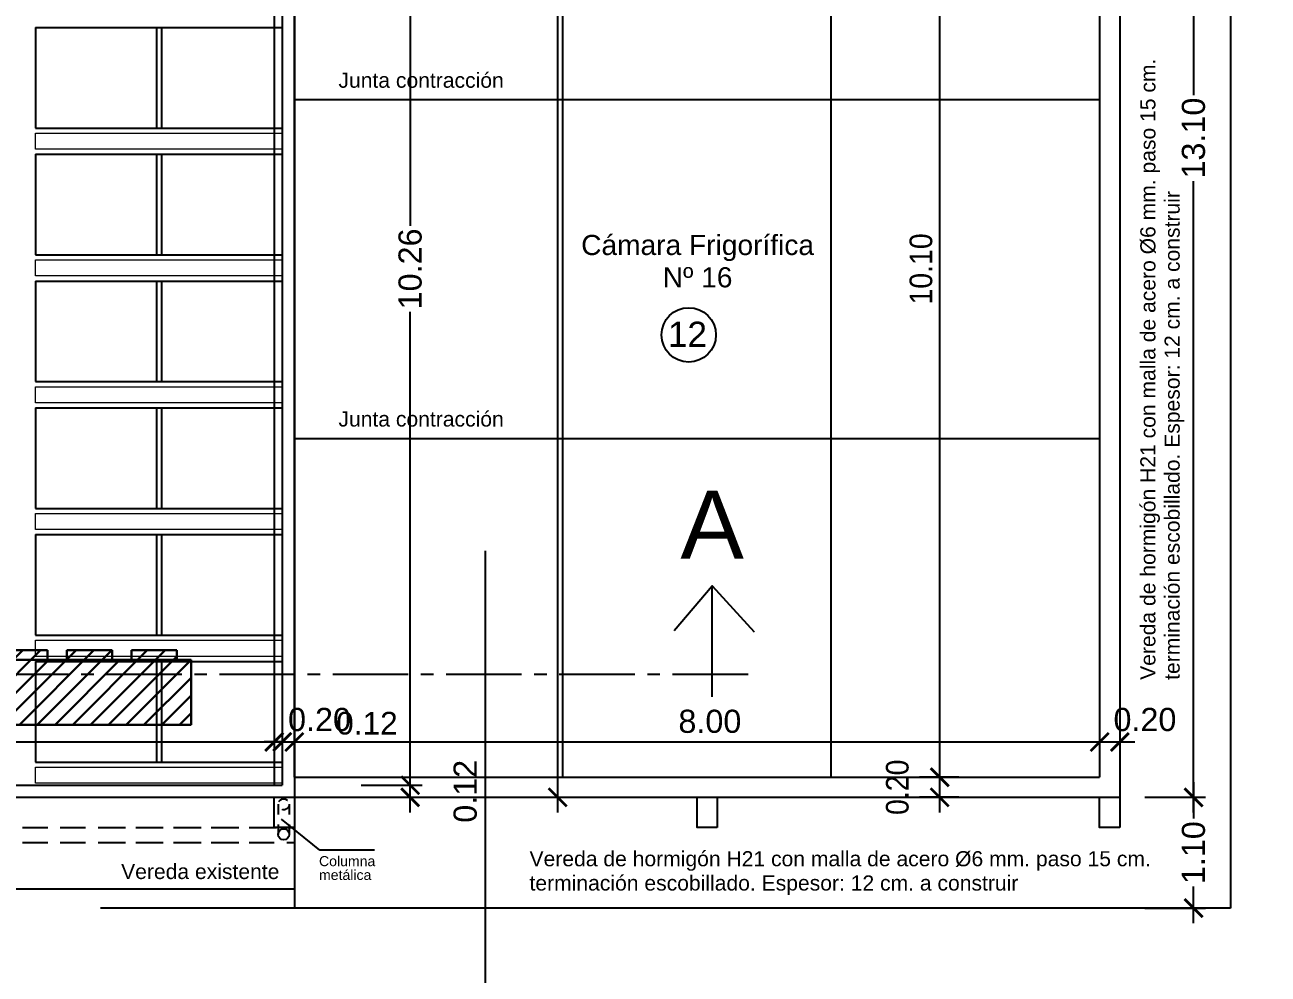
# Model space of a CAD drawing. Extents: x -106 to 115, y -156 to 65.
# Drawn here: x 12.62 to 24.98, y -96.86 to -87.42 of the extents above; entities that cross this region are included whole.
import ezdxf
from ezdxf.enums import TextEntityAlignment as Align

# ---------------------------------------------------------------- set-up
doc = ezdxf.new("R2010")
doc.units = 0
doc.header["$LTSCALE"] = 100
doc.header["$MEASUREMENT"] = 0
doc.linetypes.add('CENTRO2', pattern=[1.125, 0.75, -0.125, 0.125, -0.125])
doc.linetypes.add('HIDDEN', pattern=[0.375, 0.25, -0.125])
doc.layers.get('0').update_dxf_attribs({"color": 9, "linetype": 'CONTINUOUS'})
doc.layers.get('DEFPOINTS').update_dxf_attribs({"color": 9, "linetype": 'CONTINUOUS'})
for name, color, linetype in [('APEOS', 9, 'HIDDEN'), ('columnas', 3, 'CONTINUOUS'), ('COTAS', 9, 'CONTINUOUS'), ('MUROS', 9, 'CONTINUOUS'), ('muros ampliación total', 6, 'CONTINUOUS'), ('SANIT', 9, 'CONTINUOUS'), ('SOLADO-CORTE', 9, 'CONTINUOUS'), ('texto', 9, 'CONTINUOUS'), ('TEXTOS', 7, 'CONTINUOUS'), ('UNTITLED-1', 9, 'CONTINUOUS')]:
    doc.layers.add(name, color=color, linetype=linetype)
doc.layers.add('IFA-MEDIA 01', color=20, linetype='CONTINUOUS', lineweight=30)
doc.layers.add('tanque', color=9, linetype='CONTINUOUS', lineweight=20)
doc.styles.get("Standard").update_dxf_attribs({"font": 'arial.ttf'})
doc.styles.add('STYLE1', font='arial.ttf', dxfattribs={"width": 0.9})
doc.dimstyles.new('ACOTA100', dxfattribs={"dimtxt": 0.225, "dimasz": 0.18, "dimexe": 0.2, "dimexo": 0.4, "dimgap": 0.07, "dimtad": 1, "dimzin": 0, "dimdsep": 46, "dimtxsty": 'STYLE1', "dimblk1": 'ARCHTICK', "dimblk2": 'ARCHTICK', "dimsah": 1, "dimcen": 0.05, "dimdle": 0.15, "dimclrd": 7, "dimclre": 7, "dimclrt": 7, "dimadec": 0, "dimazin": 0, "dimtfac": 1, "dimtmove": 2, "dimatfit": 3, "dimldrblk": 'ARCHTICK', "dimfxl": 1, "dimtvp": 1, "dimtolj": 1, "dimtzin": 0, "dimarcsym": 0})
doc.dimstyles.get("Standard").update_dxf_attribs({"dimtxt": 0.23, "dimasz": 0.18, "dimexe": 0.12, "dimexo": 0.2, "dimgap": 0.05, "dimtad": 0, "dimzin": 0, "dimdsep": 46, "dimtxsty": 'Standard', "dimblk": 'ARCHTICK', "dimcen": 0.09, "dimdle": 0.15, "dimadec": 0, "dimazin": 0, "dimtfac": 1, "dimtofl": 0, "dimtmove": 2, "dimatfit": 3, "dimfxl": 1, "dimtolj": 1, "dimtzin": 0, "dimarcsym": 0})

# ---------------------------------------------------------------- blocks, each defined once
blk = doc.blocks.new('_ARCHTICK')
at = {"color": 0, "linetype": 'ByBlock', "const_width": 0.15}
blk.add_lwpolyline([(-0.5, -0.5), (0.5, 0.5)], dxfattribs=at)
blk = doc.blocks.new('*D74')
at = {"layer": 'COTAS', "color": 7, "linetype": 'Continuous', "lineweight": -2, "transparency": 16777216}
for p, q in [((8.423, -94.127), (8.423, -94.75)), ((15.182, -94.127), (15.182, -94.75)), ((8.273, -94.55), (15.332, -94.55))]:
    blk.add_line(p, q, dxfattribs=at)
at = {"layer": 'DEFPOINTS', "color": 0, "linetype": 'Continuous', "transparency": 16777216}
for p in [(8.423, -93.727), (15.182, -93.727), (15.182, -94.55)]:
    blk.add_point(p, dxfattribs=at)
at = {"layer": 'COTAS', "color": 7, "linetype": 'Continuous', "lineweight": -2, "transparency": 16777216, "xscale": 0.18, "yscale": 0.18, "zscale": 0.18, "rotation": 180}
blk.add_blockref('_ARCHTICK', (8.423, -94.55), dxfattribs=at)
at = {"layer": 'COTAS', "color": 7, "linetype": 'Continuous', "lineweight": -2, "transparency": 16777216, "xscale": 0.18, "yscale": 0.18, "zscale": 0.18}
blk.add_blockref('_ARCHTICK', (15.182, -94.55), dxfattribs=at)
at = {"layer": 'COTAS', "color": 7, "linetype": 'Continuous', "transparency": 16777216, "insert": (11.803, -94.365), "char_height": 0.225, "attachment_point": 5}
blk.add_mtext('\\A1;6.76', dxfattribs=at)
blk = doc.blocks.new('*D75')
at = {"layer": 'COTAS', "color": 7, "linetype": 'Continuous', "lineweight": -2, "transparency": 16777216}
for p, q in [((15.182, -94.127), (15.182, -94.75)), ((15.302, -94.127), (15.302, -94.75)), ((15.182, -94.55), (15.002, -94.55)), ((15.182, -94.55), (15.302, -94.55)), ((15.302, -94.55), (16.384, -94.55))]:
    blk.add_line(p, q, dxfattribs=at)
at = {"layer": 'DEFPOINTS', "color": 0, "linetype": 'Continuous', "transparency": 16777216}
for p in [(15.182, -93.727), (15.302, -93.727), (15.302, -94.55)]:
    blk.add_point(p, dxfattribs=at)
at = {"layer": 'COTAS', "color": 7, "linetype": 'Continuous', "lineweight": -2, "transparency": 16777216, "xscale": 0.18, "yscale": 0.18, "zscale": 0.18}
blk.add_blockref('_ARCHTICK', (15.182, -94.55), dxfattribs=at)
at = {"layer": 'COTAS', "color": 7, "linetype": 'Continuous', "lineweight": -2, "transparency": 16777216, "xscale": 0.18, "yscale": 0.18, "zscale": 0.18, "rotation": 180}
blk.add_blockref('_ARCHTICK', (15.302, -94.55), dxfattribs=at)
at = {"layer": 'COTAS', "color": 7, "linetype": 'Continuous', "transparency": 16777216, "insert": (16.023, -94.365), "char_height": 0.225, "attachment_point": 5}
blk.add_mtext('\\A1;0.12', dxfattribs=at)
blk = doc.blocks.new('*D76')
at = {"layer": 'COTAS', "color": 0, "linetype": 'Continuous', "lineweight": -2, "transparency": 16777216}
for p, q in [((16.453, -95.25), (16.453, -94.83)), ((15.967, -94.98), (16.573, -94.98)), ((15.967, -95.1), (16.573, -95.1))]:
    blk.add_line(p, q, dxfattribs=at)
at = {"layer": 'DEFPOINTS', "color": 0, "linetype": 'Continuous', "transparency": 16777216}
for p in [(15.767, -94.98), (15.767, -95.1), (16.453, -94.98)]:
    blk.add_point(p, dxfattribs=at)
at = {"layer": 'COTAS', "color": 0, "linetype": 'Continuous', "lineweight": -2, "transparency": 16777216, "xscale": 0.18, "yscale": 0.18, "zscale": 0.18}
for p, rotation in [((16.453, -94.98), 90), ((16.453, -95.1), 270)]:
    blk.add_blockref('_ARCHTICK', p, dxfattribs=dict(at, rotation=rotation))
at = {"layer": 'COTAS', "color": 0, "linetype": 'Continuous', "transparency": 16777216, "insert": (17, -95.04), "char_height": 0.23, "attachment_point": 5, "rotation": 90}
blk.add_mtext('\\A1;0.12', dxfattribs=at)
blk = doc.blocks.new('*D77')
at = {"layer": 'COTAS', "color": 0, "linetype": 'Continuous', "lineweight": -2, "transparency": 16777216}
for p, q in [((16.453, -84.57), (16.453, -89.423)), ((15.967, -84.72), (16.573, -84.72)), ((16.453, -95.13), (16.453, -90.277)), ((15.967, -94.98), (16.573, -94.98))]:
    blk.add_line(p, q, dxfattribs=at)
at = {"layer": 'DEFPOINTS', "color": 0, "linetype": 'Continuous', "transparency": 16777216}
for p in [(15.767, -84.72), (16.453, -84.72), (15.767, -94.98)]:
    blk.add_point(p, dxfattribs=at)
at = {"layer": 'COTAS', "color": 0, "linetype": 'Continuous', "lineweight": -2, "transparency": 16777216, "xscale": 0.18, "yscale": 0.18, "zscale": 0.18}
for p, rotation in [((16.453, -84.72), 90), ((16.453, -94.98), 270)]:
    blk.add_blockref('_ARCHTICK', p, dxfattribs=dict(at, rotation=rotation))
at = {"layer": 'COTAS', "color": 0, "linetype": 'Continuous', "transparency": 16777216, "insert": (16.453, -89.85), "char_height": 0.23, "attachment_point": 5, "rotation": 90}
blk.add_mtext('\\A1;10.26', dxfattribs=at)
blk = doc.blocks.new('*D81')
at = {"layer": 'COTAS', "color": 0, "linetype": 'Continuous', "lineweight": -2, "transparency": 16777216}
for p, q in [((17.918, -64.85), (17.918, -79.612)), ((17.331, -65), (18.038, -65)), ((17.918, -95.25), (17.918, -80.488)), ((17.331, -95.1), (18.038, -95.1))]:
    blk.add_line(p, q, dxfattribs=at)
at = {"layer": 'DEFPOINTS', "color": 0, "linetype": 'Continuous', "transparency": 16777216}
for p in [(17.131, -65), (17.131, -95.1), (17.918, -95.1)]:
    blk.add_point(p, dxfattribs=at)
at = {"layer": 'COTAS', "color": 0, "linetype": 'Continuous', "lineweight": -2, "transparency": 16777216, "xscale": 0.18, "yscale": 0.18, "zscale": 0.18}
for p, rotation in [((17.918, -65), 90), ((17.918, -95.1), 270)]:
    blk.add_blockref('_ARCHTICK', p, dxfattribs=dict(at, rotation=rotation))
at = {"layer": 'COTAS', "color": 0, "linetype": 'Continuous', "transparency": 16777216, "insert": (17.918, -80.05), "char_height": 0.23, "attachment_point": 5, "rotation": 90}
blk.add_mtext('\\A1;30.10', dxfattribs=at)
blk = doc.blocks.new('*D267')
at = {"layer": 'COTAS', "color": 0, "linetype": 'Continuous', "lineweight": -2, "transparency": 16777216}
for p, q in [((24.235, -81.85), (24.235, -88.123)), ((23.75, -82), (24.355, -82)), ((24.235, -95.25), (24.235, -88.977)), ((23.75, -95.1), (24.355, -95.1))]:
    blk.add_line(p, q, dxfattribs=at)
at = {"layer": 'DEFPOINTS', "color": 0, "linetype": 'Continuous', "transparency": 16777216}
for p in [(23.55, -82), (24.235, -82), (23.55, -95.1)]:
    blk.add_point(p, dxfattribs=at)
at = {"layer": 'COTAS', "color": 0, "linetype": 'Continuous', "lineweight": -2, "transparency": 16777216, "xscale": 0.18, "yscale": 0.18, "zscale": 0.18}
for p, rotation in [((24.235, -82), 90), ((24.235, -95.1), 270)]:
    blk.add_blockref('_ARCHTICK', p, dxfattribs=dict(at, rotation=rotation))
at = {"layer": 'COTAS', "color": 0, "linetype": 'Continuous', "transparency": 16777216, "insert": (24.235, -88.55), "char_height": 0.23, "attachment_point": 5, "rotation": 90}
blk.add_mtext('\\A1;13.10', dxfattribs=at)
blk = doc.blocks.new('*D268')
at = {"layer": 'COTAS', "color": 0, "linetype": 'Continuous', "lineweight": -2, "transparency": 16777216}
for p, q in [((23.302, -94.065), (23.302, -94.67)), ((23.502, -94.065), (23.502, -94.67)), ((23.152, -94.55), (23.652, -94.55))]:
    blk.add_line(p, q, dxfattribs=at)
at = {"layer": 'DEFPOINTS', "color": 0, "linetype": 'Continuous', "transparency": 16777216}
for p in [(23.302, -93.865), (23.502, -93.865), (23.502, -94.55)]:
    blk.add_point(p, dxfattribs=at)
at = {"layer": 'COTAS', "color": 0, "linetype": 'Continuous', "lineweight": -2, "transparency": 16777216, "xscale": 0.18, "yscale": 0.18, "zscale": 0.18, "rotation": 180}
blk.add_blockref('_ARCHTICK', (23.302, -94.55), dxfattribs=at)
at = {"layer": 'COTAS', "color": 0, "linetype": 'Continuous', "lineweight": -2, "transparency": 16777216, "xscale": 0.18, "yscale": 0.18, "zscale": 0.18}
blk.add_blockref('_ARCHTICK', (23.502, -94.55), dxfattribs=at)
at = {"layer": 'COTAS', "color": 0, "linetype": 'Continuous', "transparency": 16777216, "insert": (23.752, -94.328), "char_height": 0.23, "attachment_point": 5}
blk.add_mtext('\\A1;0.20', dxfattribs=at)
blk = doc.blocks.new('*D269')
at = {"layer": 'COTAS', "color": 0, "linetype": 'Continuous', "lineweight": -2, "transparency": 16777216}
for p, q in [((24.235, -94.95), (24.235, -95.312)), ((23.75, -95.1), (24.355, -95.1)), ((24.235, -96.35), (24.235, -95.987)), ((23.75, -96.2), (24.355, -96.2))]:
    blk.add_line(p, q, dxfattribs=at)
at = {"layer": 'DEFPOINTS', "color": 0, "linetype": 'Continuous', "transparency": 16777216}
for p in [(23.55, -95.1), (24.235, -95.1), (23.55, -96.2)]:
    blk.add_point(p, dxfattribs=at)
at = {"layer": 'COTAS', "color": 0, "linetype": 'Continuous', "lineweight": -2, "transparency": 16777216, "xscale": 0.18, "yscale": 0.18, "zscale": 0.18}
for p, rotation in [((24.235, -95.1), 90), ((24.235, -96.2), 270)]:
    blk.add_blockref('_ARCHTICK', p, dxfattribs=dict(at, rotation=rotation))
at = {"layer": 'COTAS', "color": 0, "linetype": 'Continuous', "transparency": 16777216, "insert": (24.235, -95.65), "char_height": 0.23, "attachment_point": 5, "rotation": 90}
blk.add_mtext('\\A1;1.10', dxfattribs=at)
blk = doc.blocks.new('*D270')
at = {"layer": 'DEFPOINTS', "color": 0, "linetype": 'Continuous', "transparency": 16777216}
for p in [(21.713, -94.9), (22.302, -94.9), (22.302, -95.1)]:
    blk.add_point(p, dxfattribs=at)
at = {"layer": 'texto', "color": 7, "linetype": 'Continuous', "lineweight": -2, "transparency": 16777216}
for p, q in [((21.713, -95.25), (21.713, -94.75)), ((21.902, -94.9), (21.513, -94.9)), ((21.902, -95.1), (21.513, -95.1))]:
    blk.add_line(p, q, dxfattribs=at)
at = {"layer": 'texto', "color": 7, "linetype": 'Continuous', "lineweight": -2, "transparency": 16777216, "xscale": 0.18, "yscale": 0.18, "zscale": 0.18}
for p, rotation in [((21.713, -94.9), 90), ((21.713, -95.1), 270)]:
    blk.add_blockref('_ARCHTICK', p, dxfattribs=dict(at, rotation=rotation))
at = {"layer": 'texto', "color": 7, "linetype": 'Continuous', "transparency": 16777216, "insert": (21.293, -95), "char_height": 0.225, "attachment_point": 5, "rotation": 90, "style": 'STYLE1'}
blk.add_mtext('\\A1;0.20', dxfattribs=at)
blk = doc.blocks.new('*D271')
at = {"layer": 'DEFPOINTS', "color": 0, "linetype": 'Continuous', "transparency": 16777216}
for p in [(21.713, -84.8), (22.302, -84.8), (22.302, -94.9)]:
    blk.add_point(p, dxfattribs=at)
at = {"layer": 'texto', "color": 7, "linetype": 'Continuous', "lineweight": -2, "transparency": 16777216}
for p, q in [((21.713, -95.05), (21.713, -84.65)), ((21.902, -84.8), (21.513, -84.8)), ((21.902, -94.9), (21.513, -94.9))]:
    blk.add_line(p, q, dxfattribs=at)
at = {"layer": 'texto', "color": 7, "linetype": 'Continuous', "lineweight": -2, "transparency": 16777216, "xscale": 0.18, "yscale": 0.18, "zscale": 0.18}
for p, rotation in [((21.713, -84.8), 90), ((21.713, -94.9), 270)]:
    blk.add_blockref('_ARCHTICK', p, dxfattribs=dict(at, rotation=rotation))
at = {"layer": 'texto', "color": 7, "linetype": 'Continuous', "transparency": 16777216, "insert": (21.528, -89.85), "char_height": 0.225, "attachment_point": 5, "rotation": 90, "style": 'STYLE1'}
blk.add_mtext('\\A1;10.10', dxfattribs=at)
blk = doc.blocks.new('*D275')
at = {"layer": 'COTAS', "color": 0, "linetype": 'Continuous', "lineweight": -2, "transparency": 16777216}
for p, q in [((15.302, -94.065), (15.302, -94.67)), ((23.302, -94.065), (23.302, -94.67)), ((15.152, -94.55), (23.452, -94.55))]:
    blk.add_line(p, q, dxfattribs=at)
at = {"layer": 'DEFPOINTS', "color": 0, "linetype": 'Continuous', "transparency": 16777216}
for p in [(15.302, -93.865), (23.302, -93.865), (23.302, -94.55)]:
    blk.add_point(p, dxfattribs=at)
at = {"layer": 'COTAS', "color": 0, "linetype": 'Continuous', "lineweight": -2, "transparency": 16777216, "xscale": 0.18, "yscale": 0.18, "zscale": 0.18, "rotation": 180}
blk.add_blockref('_ARCHTICK', (15.302, -94.55), dxfattribs=at)
at = {"layer": 'COTAS', "color": 0, "linetype": 'Continuous', "lineweight": -2, "transparency": 16777216, "xscale": 0.18, "yscale": 0.18, "zscale": 0.18}
blk.add_blockref('_ARCHTICK', (23.302, -94.55), dxfattribs=at)
at = {"layer": 'COTAS', "color": 0, "linetype": 'Continuous', "transparency": 16777216, "insert": (19.43, -94.346), "char_height": 0.23, "attachment_point": 5}
blk.add_mtext('\\A1;8.00', dxfattribs=at)
blk = doc.blocks.new('*D276')
at = {"layer": 'COTAS', "color": 0, "linetype": 'Continuous', "lineweight": -2, "transparency": 16777216}
for p, q in [((15.102, -94.065), (15.102, -94.67)), ((15.302, -94.065), (15.302, -94.67)), ((14.952, -94.55), (15.452, -94.55))]:
    blk.add_line(p, q, dxfattribs=at)
at = {"layer": 'DEFPOINTS', "color": 0, "linetype": 'Continuous', "transparency": 16777216}
for p in [(15.102, -93.865), (15.302, -93.865), (15.302, -94.55)]:
    blk.add_point(p, dxfattribs=at)
at = {"layer": 'COTAS', "color": 0, "linetype": 'Continuous', "lineweight": -2, "transparency": 16777216, "xscale": 0.18, "yscale": 0.18, "zscale": 0.18, "rotation": 180}
blk.add_blockref('_ARCHTICK', (15.102, -94.55), dxfattribs=at)
at = {"layer": 'COTAS', "color": 0, "linetype": 'Continuous', "lineweight": -2, "transparency": 16777216, "xscale": 0.18, "yscale": 0.18, "zscale": 0.18}
blk.add_blockref('_ARCHTICK', (15.302, -94.55), dxfattribs=at)
at = {"layer": 'COTAS', "color": 0, "linetype": 'Continuous', "transparency": 16777216, "insert": (15.552, -94.328), "char_height": 0.23, "attachment_point": 5}
blk.add_mtext('\\A1;0.20', dxfattribs=at)
blk = doc.blocks.new('hx4527')
at = {"layer": 'IFA-MEDIA 01', "linetype": 'Continuous'}
h = blk.add_hatch(dxfattribs=at)
h.set_pattern_fill('ANSI31', color=256)
h.paths.add_polyline_path([(-5.788, -75.927), (-7.808, -75.927), (-7.808, -76.572), (-5.788, -76.572)])
h.paths.add_polyline_path([(-7.216, -76.572), (-7.666, -76.572), (-7.666, -76.667), (-7.216, -76.667)])
h.paths.add_polyline_path([(-6.573, -76.572), (-7.023, -76.572), (-7.023, -76.667), (-6.573, -76.667)])
h.paths.add_polyline_path([(-5.931, -76.572), (-6.381, -76.572), (-6.381, -76.667), (-5.931, -76.667)])
for p, q in [((-7.808, -75.927), (-5.788, -75.927)), ((-7.808, -75.927), (-7.808, -76.572)), ((-7.808, -75.927), (-5.788, -75.927)), ((-5.788, -75.927), (-5.788, -76.572)), ((-5.788, -76.572), (-7.808, -76.572)), ((-7.666, -76.667), (-7.666, -76.572)), ((-7.216, -76.667), (-7.216, -76.572)), ((-7.023, -76.667), (-7.023, -76.572)), ((-6.573, -76.667), (-6.573, -76.572)), ((-6.381, -76.667), (-6.381, -76.572)), ((-5.931, -76.667), (-5.931, -76.572)), ((-7.666, -76.667), (-7.216, -76.667)), ((-7.023, -76.667), (-6.573, -76.667)), ((-6.381, -76.667), (-5.931, -76.667))]:
    blk.add_line(p, q, dxfattribs=at)

msp = doc.modelspace()

# ---------------------------------------------------------------- linework, layer by layer
at = {"color": 0}
msp.add_line((15.302, -95.1), (15.302, -96.2), dxfattribs=at)
at = {"color": 0, "linetype": 'CENTRO2', "flags": 128}
msp.add_lwpolyline([(17.199, -92.652), (17.199, -98.041)], dxfattribs=at)
at = {"color": 0, "linetype": 'Continuous', "flags": 128}
for points in [[(19.074, -93.441), (19.454, -92.999), (19.869, -93.457)], [(19.454, -94.1), (19.454, -92.999)]]:
    msp.add_lwpolyline(points, dxfattribs=at)
at = {"linetype": 'CENTRO2', "ltscale": 0.01, "flags": 128}
msp.add_lwpolyline([(19.809, -93.878), (11.395, -93.878)], dxfattribs=at)
at = {"layer": 'APEOS', "color": 0, "linetype": 'Continuous'}
for p, q in [((15.556, -95.625), (15.174, -95.318)), ((16.098, -95.625), (15.556, -95.625))]:
    msp.add_line(p, q, dxfattribs=at)
at = {"layer": 'APEOS', "linetype": 'HIDDEN', "ltscale": 0.01}
for p, q in [((-12.898, -95.4), (15.302, -95.4)), ((-12.898, -95.55), (15.302, -95.55))]:
    msp.add_line(p, q, dxfattribs=at)
at = {"layer": 'APEOS', "color": 0, "linetype": 'HIDDEN', "ltscale": 0.01}
for p, q in [((13.375, -95.4), (15.302, -95.4)), ((15.302, -95.4), (15.302, -95.55)), ((13.375, -95.55), (14.889, -95.55))]:
    msp.add_line(p, q, dxfattribs=at)
at = {"layer": 'columnas', "color": 0, "linetype": 'Continuous'}
msp.add_lwpolyline([(15.302, -95.4), (15.102, -95.4), (15.102, -95.1), (15.302, -95.1)], close=True, dxfattribs=at)
at = {"layer": 'MUROS', "color": 0, "linetype": 'Continuous'}
for p, q in [((15.302, -81.3), (15.302, -95.1)), ((24.602, -84.6), (24.602, -96.2)), ((15.102, -84.72), (15.102, -94.98)), ((15.182, -84.72), (15.182, -94.98)), ((13.375, -94.98), (15.102, -94.98)), ((13.375, -95.1), (15.302, -95.1))]:
    msp.add_line(p, q, dxfattribs=at)
at = {"layer": 'MUROS', "linetype": 'Continuous'}
for p, q in [((8.303, -95.1), (15.302, -95.1)), ((8.423, -94.98), (15.182, -94.98))]:
    msp.add_line(p, q, dxfattribs=at)
at = {"layer": 'MUROS', "color": 0, "linetype": 'Continuous'}
for points in [[(15.302, -95.4), (15.102, -95.4), (15.102, -95.1), (15.302, -95.1)], [(15.302, -95.4), (15.102, -95.4), (15.102, -95.1), (15.302, -95.1)], [(19.502, -95.4), (19.302, -95.4), (19.302, -95.1), (19.502, -95.1)], [(23.502, -95.4), (23.302, -95.4), (23.302, -95.1), (23.502, -95.1)]]:
    msp.add_lwpolyline(points, close=True, dxfattribs=at)
at = {"layer": 'muros ampliación total', "color": 0, "linetype": 'Continuous'}
for p, q in [((23.502, -82), (23.502, -95.1)), ((23.302, -84.8), (23.302, -94.9)), ((15.302, -88.168), (23.302, -88.168)), ((15.302, -91.534), (23.302, -91.534)), ((15.302, -94.9), (23.302, -94.9)), ((15.302, -95.1), (23.502, -95.1))]:
    msp.add_line(p, q, dxfattribs=at)
at = {"layer": 'SANIT', "color": 0}
for p, q in [((12.732, -87.45), (15.182, -87.45)), ((12.732, -87.45), (12.732, -88.45)), ((13.932, -87.45), (13.932, -88.45)), ((13.982, -87.45), (13.982, -88.45)), ((12.732, -88.45), (15.182, -88.45)), ((12.732, -88.71), (15.182, -88.71)), ((12.732, -88.71), (12.732, -89.71)), ((13.932, -88.71), (13.932, -89.71)), ((13.982, -88.71), (13.982, -89.71)), ((12.732, -89.71), (15.182, -89.71)), ((12.732, -89.97), (15.182, -89.97)), ((12.732, -89.97), (12.732, -90.97)), ((13.932, -89.97), (13.932, -90.97)), ((13.982, -89.97), (13.982, -90.97)), ((12.732, -90.97), (15.182, -90.97)), ((12.732, -91.23), (15.182, -91.23)), ((12.732, -91.23), (12.732, -92.23)), ((13.932, -91.23), (13.932, -92.23)), ((13.982, -91.23), (13.982, -92.23)), ((12.732, -92.23), (15.182, -92.23)), ((12.732, -92.49), (15.182, -92.49)), ((12.732, -92.49), (12.732, -93.49)), ((13.932, -92.49), (13.932, -93.49)), ((13.982, -92.49), (13.982, -93.49)), ((12.732, -93.49), (15.182, -93.49)), ((12.732, -93.75), (15.182, -93.75)), ((12.732, -93.75), (12.732, -94.75)), ((13.932, -93.75), (13.932, -94.75)), ((13.982, -93.75), (13.982, -94.75)), ((12.732, -94.75), (15.182, -94.75))]:
    msp.add_line(p, q, dxfattribs=at)
at = {"layer": 'SANIT', "color": 0, "linetype": 'HIDDEN', "ltscale": 0.002}
for p, q in [((15.141, -95.169), (15.141, -95.468)), ((15.251, -95.169), (15.251, -95.468))]:
    msp.add_line(p, q, dxfattribs=at)
msp.add_circle((15.196, -95.169), 0.055, dxfattribs=at)
at = {"layer": 'SANIT', "color": 0, "linetype": 'Continuous'}
msp.add_circle((15.196, -95.468), 0.055, dxfattribs=at)
at = {"layer": 'SOLADO-CORTE', "color": 0, "linetype": 'Continuous'}
msp.add_line((15.302, -95.1), (15.302, -96.014), dxfattribs=at)
at = {"layer": 'tanque', "color": 0}
for points in [[(12.732, -88.5), (15.182, -88.5), (15.182, -88.66), (12.732, -88.66)], [(12.732, -89.76), (15.182, -89.76), (15.182, -89.92), (12.732, -89.92)], [(12.732, -91.02), (15.182, -91.02), (15.182, -91.18), (12.732, -91.18)], [(12.732, -92.28), (15.182, -92.28), (15.182, -92.44), (12.732, -92.44)], [(12.732, -93.54), (15.182, -93.54), (15.182, -93.7), (12.732, -93.7)], [(12.732, -94.8), (15.182, -94.8), (15.182, -94.96), (12.732, -94.96)]]:
    msp.add_lwpolyline(points, close=True, dxfattribs=at)
at = {"layer": 'texto', "linetype": 'Continuous'}
msp.add_circle((4.578, -45.728), 110.721, dxfattribs=at)
at = {"layer": 'texto', "color": 0, "linetype": 'Continuous'}
msp.add_circle((19.22, -90.505), 0.27, dxfattribs=at)
at = {"layer": 'TEXTOS', "color": 0, "linetype": 'Continuous', "flags": 128}
for points in [[(17.968, -94.9), (17.968, -84.8)], [(20.634, -94.9), (20.634, -84.8)], [(15.302, -94.9), (15.302, -85)]]:
    msp.add_lwpolyline(points, dxfattribs=at)
at = {"layer": 'UNTITLED-1', "linetype": 'Continuous'}
msp.add_line((15.302, -96.014), (-13.733, -96.014), dxfattribs=at)
at = {"layer": 'UNTITLED-1', "color": 0, "linetype": 'Continuous'}
for p, q in [((16.302, -96.2), (13.375, -96.2)), ((24.602, -96.2), (16.302, -96.2))]:
    msp.add_line(p, q, dxfattribs=at)

# ---------------------------------------------------------------- block references
at = {"layer": 'IFA-MEDIA 01', "linetype": 'Continuous', "rotation": 180}
msp.add_blockref('hx4527', (6.468, -170.306), dxfattribs=at)

# ---------------------------------------------------------------- texts
at = {"color": 0}
for p in [(15.74, -88.05), (15.74, -91.416)]:
    msp.add_text('Junta contracción', height=0.15, dxfattribs=at).set_placement(p)
at = {"layer": 'texto', "color": 0, "linetype": 'Continuous'}
for s, p in [('Vereda de hormigón H21 con malla de acero %%C6 mm. paso 15 cm.', (23.856, -93.933)), ('terminación escobillado. Espesor: 12 cm. a construir', (24.097, -93.933))]:
    msp.add_text(s, height=0.15, rotation=90, dxfattribs=at).set_placement(p)
for s, height, p in [('Cámara Frigorífica', 0.2, (19.308, -89.712)), ('Nº 16', 0.2, (19.308, -90.033)), ('12', 0.25, (19.207, -90.624))]:
    msp.add_text(s, height=height, dxfattribs=at).set_placement(p, align=Align.CENTER)
for s, height, p in [('Columna', 0.1, (15.547, -95.784)), ('Vereda de hormigón H21 con malla de acero %%C6 mm. paso 15 cm.', 0.15, (17.638, -95.785)), ('Vereda existente', 0.15, (13.581, -95.912)), ('metálica', 0.1, (15.547, -95.921)), ('terminación escobillado. Espesor: 12 cm. a construir', 0.15, (17.638, -96.026))]:
    msp.add_text(s, height=height, dxfattribs=at).set_placement(p)
at = {"layer": 'UNTITLED-1', "color": 0}
msp.add_text('A', height=0.677, dxfattribs=at).set_placement((19.137, -92.729))

# ---------------------------------------------------------------- dimensions: what is measured, and where the dimension line sits
at = {"layer": 'COTAS', "linetype": 'Continuous'}
dim = msp.add_linear_dim(base=(17.918, -95.1), p1=(17.131, -65), p2=(17.131, -95.1), angle=90, dimstyle='Standard', dxfattribs=at)
dim.commit()
dim.dimension.update_dxf_attribs({"geometry": '*D81', "text_midpoint": (17.918, -80.05)})
at = {"layer": 'COTAS', "color": 0, "linetype": 'Continuous'}
for base, p1, p2, picture, middle in [((24.235, -82), (23.55, -95.1), (23.55, -82), '*D267', (24.235, -88.55)), ((16.453, -84.72), (15.767, -94.98), (15.767, -84.72), '*D77', (16.453, -89.85)), ((16.453, -94.98), (15.767, -95.1), (15.767, -94.98), '*D76', (17, -95.04)), ((24.235, -95.1), (23.55, -96.2), (23.55, -95.1), '*D269', (24.235, -95.65))]:
    dim = msp.add_linear_dim(base=base, p1=p1, p2=p2, angle=90, dimstyle='Standard', dxfattribs=at)
    dim.commit()
    dim.dimension.update_dxf_attribs({"geometry": picture, "text_midpoint": middle})
at = {"layer": 'COTAS', "linetype": 'Continuous'}
dim = msp.add_linear_dim(base=(15.182, -94.55), p1=(8.423, -93.727), p2=(15.182, -93.727), dimstyle='ACOTA100', override={"dimtxsty": 'Standard'}, dxfattribs=at)
dim.commit()
dim.dimension.update_dxf_attribs({"geometry": '*D74', "text_midpoint": (11.803, -94.365)})
at = {"layer": 'COTAS', "color": 0, "linetype": 'Continuous'}
dim = msp.add_linear_dim(base=(15.302, -94.55), p1=(15.182, -93.727), p2=(15.302, -93.727), angle=180, dimstyle='ACOTA100', override={"dimtxsty": 'Standard', "dimtmove": 0}, dxfattribs=at)
dim.commit()
dim.dimension.update_dxf_attribs({"geometry": '*D75', "text_midpoint": (16.023, -94.365)})
for base, p1, p2, picture, middle in [((15.302, -94.55), (15.102, -93.865), (15.302, -93.865), '*D276', (15.552, -94.328)), ((23.302, -94.55), (15.302, -93.865), (23.302, -93.865), '*D275', (19.43, -94.346)), ((23.502, -94.55), (23.302, -93.865), (23.502, -93.865), '*D268', (23.752, -94.328))]:
    dim = msp.add_linear_dim(base=base, p1=p1, p2=p2, dimstyle='Standard', dxfattribs=at)
    dim.commit()
    dim.dimension.update_dxf_attribs({"geometry": picture, "text_midpoint": middle, "dimtype": 160})
at = {"layer": 'texto', "color": 0, "linetype": 'Continuous'}
for base, p1, p2, picture, middle in [((21.713, -84.8), (22.302, -94.9), (22.302, -84.8), '*D271', (21.528, -89.85)), ((21.713, -94.9), (22.302, -95.1), (22.302, -94.9), '*D270', (21.293, -95))]:
    dim = msp.add_linear_dim(base=base, p1=p1, p2=p2, angle=90, dimstyle='ACOTA100', dxfattribs=at)
    dim.commit()
    dim.dimension.update_dxf_attribs({"geometry": picture, "text_midpoint": middle})

doc.saveas('drawing.dxf')
